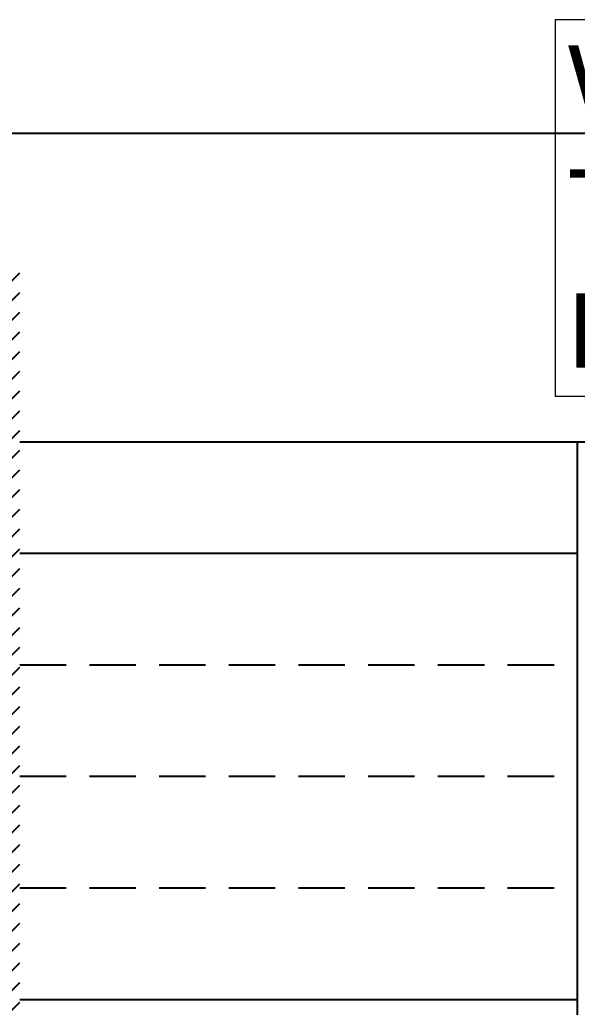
# Model space of a CAD drawing. Header units: millimetres. Extents: x 1123469 to 1752051, y -126924 to 196924.
# Drawn here: x 1307836 to 1309336, y 144912 to 147568 of the extents above; entities that cross this region are included whole.
import ezdxf

# ---------------------------------------------------------------- set-up
doc = ezdxf.new("R2010")
doc.units = ezdxf.units.MM
doc.header["$LTSCALE"] = 500
doc.header["$MEASUREMENT"] = 0
doc.linetypes.add('HIDDEN', pattern=[0.375, 0.25, -0.125])
doc.layers.add('A-TAG', color=7, linetype='Continuous', true_color=0xef00ef)
doc.layers.add('STAIR', color=7, linetype='Continuous', true_color=0x3f4f7f)
doc.layers.add('AHC-A-FURNITURE', color=2, linetype='Continuous')
doc.layers.add('TEXT-COMMON AREA', color=7, linetype='Continuous', lineweight=20)
doc.styles.get("Standard").update_dxf_attribs({"font": 'arial.ttf'})

msp = doc.modelspace()

# ---------------------------------------------------------------- hatches: boundary and pattern name
at = {"layer": 'AHC-A-FURNITURE', "ltscale": 50, "true_color": 0xff0000}
h = msp.add_hatch(dxfattribs=at)
h.set_pattern_fill('ANSI31', color=1, scale=300)
h.set_pattern_definition([(45, (1045444.4, 514263.1), (-26.5165043, 26.5165043), [])])
h.paths.add_polyline_path([(1307836.4, 146908.6), (1307606.4, 146908.6), (1307606.4, 146631.9), (1307609.2, 146631.3, -0.355211), (1307616.4, 146622.5), (1307616.4, 146193.1, -0.355211), (1307609.2, 146184.3), (1307606.4, 146183.7), (1307606.4, 145814.8), (1307606.4, 145814.8), (1307606.4, 145729.8), (1307606.4, 144891.1), (1307606.4, 144891.1), (1307606.4, 144806.1), (1307606.4, 144623.9), (1307606.4, 144623.9), (1307606.4, 144538.9), (1307606.4, 142603.5), (1309036.4, 142603.5), (1309036.4, 142833.5), (1307836.4, 142833.5)])

# ---------------------------------------------------------------- linework, layer by layer
at = {"layer": 'A-TAG', "linetype": 'HIDDEN', "ltscale": 100}
msp.add_lwpolyline([(1307275.8, 142771.7), (1307275.8, 142584.9, 0.414214), (1307775.8, 142084.9), (1311763.6, 142084.9, 0.414214), (1312263.6, 142584.9), (1312263.6, 146762.5, 0.414214), (1311763.6, 147262.5), (1307775.8, 147262.5, 0.414214), (1307275.8, 146762.5), (1307275.8, 143051.1), (1306496.5, 142831.8), (1307275.8, 142771.7)], format="xyb", dxfattribs=at)
at = {"layer": 'STAIR', "color": 252, "linetype": 'HIDDEN', "ltscale": 100}
for p, q in [((1307836.4, 146433.5), (1309336.4, 146433.5)), ((1309336.4, 146433.5), (1309336.4, 144333.5)), ((1309336.4, 146433.5), (1310236.4, 146433.5)), ((1307836.4, 146133.5), (1309336.4, 146133.5)), ((1307836.4, 144933.5), (1309336.4, 144933.5))]:
    msp.add_line(p, q, dxfattribs=at)
at = {"layer": 'STAIR', "color": 252, "linetype": 'HIDDEN'}
for p, q in [((1307836.4, 145833.5), (1309336.4, 145833.5)), ((1307836.4, 145533.5), (1309336.4, 145533.5)), ((1307836.4, 145233.5), (1309336.4, 145233.5))]:
    msp.add_line(p, q, dxfattribs=at)
at = {"layer": 'TEXT-COMMON AREA'}
msp.add_lwpolyline([(1310421.7, 147568.4), (1309276.8, 147568.4), (1309276.8, 146556.1), (1310421.7, 146556.1)], close=True, dxfattribs=at)

# ---------------------------------------------------------------- texts
at = {"layer": 'TEXT-COMMON AREA', "insert": (1309310.8, 147499.2), "char_height": 200, "width": 693.176, "attachment_point": 1}
msp.add_mtext('W=1500\\PT=300\\PR=147.5', dxfattribs=at)

doc.saveas('drawing.dxf')
